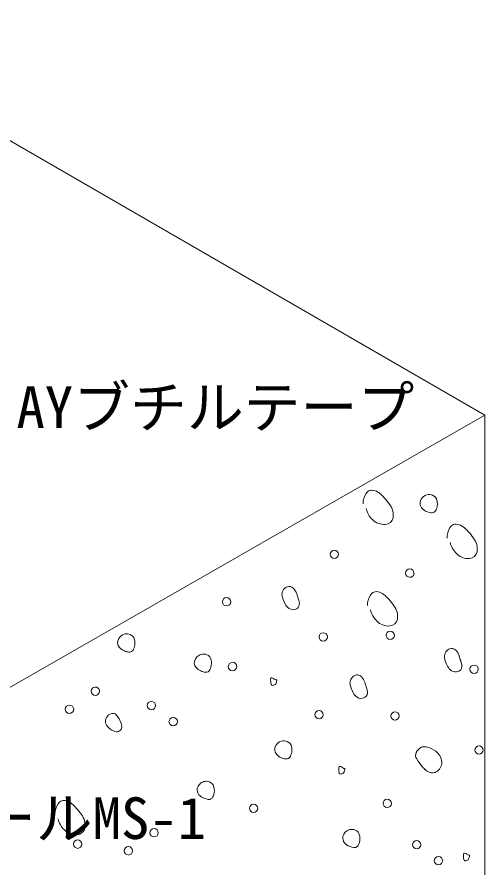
# Model space of a CAD drawing. Units: millimetres, scale not verified. Extents: x -1350 to 1350, y -943 to 920.
# Drawn here: x 390 to 769, y -313 to 376 of the extents above; entities that cross this region are included whole.
import ezdxf
from ezdxf.enums import TextEntityAlignment as Align

# ---------------------------------------------------------------- set-up
doc = ezdxf.new("R2010")
doc.units = ezdxf.units.MM
doc.header["$LTSCALE"] = 10
doc.layers.add('D-0', color=7, linetype='Continuous', lineweight=18)
doc.layers.add('E-0', color=7, linetype='Continuous', lineweight=18)
doc.styles.add('ＭＳ ゴシック', font='')
doc.styles.get('ＭＳ ゴシック').set_extended_font_data('MS Gothic')

msp = doc.modelspace()

# ---------------------------------------------------------------- linework, layer by layer
at = {"layer": 'D-0'}
for p, q in [((211.53, 375.66), (768.93, 53.26)), ((768.93, 53.26), (768.93, -499.94))]:
    msp.add_line(p, q, dxfattribs=at)
msp.add_lwpolyline([(258.13, -500.34), (258.13, -239.34), (768.93, 53.26)], dxfattribs=at)
for centre, radius, start, end in [((686.35, -18.67), 16.02, 147.1599, 179.53989), ((678.45, -13.82), 6.75, 112.99251, 145.37227), ((677.33, -11.82), 4.49, 87.4321, 109.75972), ((676.74, -17.69), 10.38, 57.46183, 85.66827), ((673.41, -23.47), 17.05, 48.41013, 58.46367), ((664.52, -33.37), 30.36, 40.89842, 48.27122), ((591.5, -95.87), 126.48, 37.5805, 40.64014), ((725.11, -19.95), 9.37, 109.88548, 146.2086), ((723.61, -18.46), 7.51, 67.50804, 102.96468), ((724.39, -17.01), 5.88, 12.50111, 69.05832), ((679.85, -27.74), 14.9, 352.59662, 37.14861), ((722.91, -17.95), 6.45, 150.09215, 237.66878), ((720.65, -18.97), 9.76, 333.04152, 0.10371), ((717.24, -18.48), 13.18, 357.9254, 12.01408), ((690.72, -17.81), 18.5, 193.53921, 226.27764), ((727.18, -12.43), 13.41, 234.8667, 262.9063), ((725.91, -22.28), 3.48, 263.77305, 314.07624), ((724.57, -20.93), 5.37, 314.3441, 332.71743), ((687.41, -21.91), 13.26, 224.35003, 273.95938), ((687.93, -28.31), 6.83, 273.36878, 348.6674), ((753.29, -45.7), 14.96, 148.2005, 181.66252), ((746.53, -41.63), 7.08, 116.19903, 147.41771), ((745.15, -39.38), 4.46, 85.17555, 113.04717), ((745.15, -44.81), 9.88, 58.36745, 87.79652), ((741.96, -50.19), 16.14, 48.12481, 58.749), ((733.86, -59.51), 28.48, 40.65507, 48.51457), ((677.49, -107.08), 102.24, 36.4497, 40.29618), ((748.11, -55.15), 14.58, 351.98773, 37.17655), ((758.72, -45.41), 18.5, 193.53921, 226.27764), ((647.17, -59.38), 3.44, 90.74688, 179.25312), ((647.23, -59.24), 3.5, 181.66375, 268.33625), ((646.94, -59.15), 3.59, 272.91793, 357.08207), ((647.01, -59.46), 3.52, 1.97436, 88.02564), ((755.41, -49.51), 13.26, 224.35003, 273.95938), ((755.68, -55.75), 7.01, 275.28657, 348.29989), ((708.31, -74.72), 3.59, 92.91793, 177.08207), ((708.25, -74.42), 3.52, 181.97426, 268.02574), ((708.03, -74.64), 3.5, 1.66375, 88.33625), ((708.15, -74.56), 3.38, 269.63931, 0.36069), ((611.39, -91.83), 6.67, 143.21869, 182.65077), ((610.88, -91.09), 5.83, 107.49243, 146.00888), ((610.49, -90.02), 4.69, 48.03293, 106.90945), ((604.45, -95.87), 13.09, 20.24995, 45.46149), ((680.74, -93.86), 4.34, 84.84106, 112.05399), ((680.36, -100.09), 10.58, 57.58759, 85.82337), ((560.11, -97.92), 3.59, 92.91793, 177.08207), ((559.83, -97.84), 3.5, 1.66375, 88.33625), ((629.42, -87.86), 25.05, 189.82368, 207.87591), ((755.89, -47.76), 145.82, 197.38814, 198.92639), ((598.8, -101.29), 20.13, 8.99746, 18.02215), ((688.8, -100.33), 14.88, 147.67219, 181.56256), ((682.18, -96.22), 7.08, 115.68791, 147.13309), ((677.06, -105.75), 17.13, 48.43255, 58.44126), ((668.78, -115.04), 29.57, 40.80078, 48.36886), ((617.6, -158.62), 96.79, 36.57663, 40.5285), ((559.93, -97.74), 3.4, 180.02774, 269.97226), ((559.88, -97.69), 3.44, 270.74688, 359.25312), ((616.84, -94.33), 10.92, 208.72161, 234.66197), ((613.72, -98.16), 5.99, 237.81545, 291.60439), ((614.66, -99.81), 4.13, 287.91909, 354.91849), ((610.41, -99.48), 8.39, 355.25826, 9.23323), ((683.71, -109.75), 14.58, 351.98773, 37.17655), ((694.32, -100.01), 18.5, 193.53921, 226.27764), ((691.01, -104.11), 13.26, 224.35003, 273.95938), ((691.28, -110.35), 7.01, 275.28657, 348.29989), ((480.83, -132.95), 9.74, 112.3264, 146.25242), ((479.04, -130.7), 7.03, 82.1268, 105.81819), ((479.42, -129.99), 6.28, 13.37563, 84.6062), ((638.17, -126.18), 3.44, 90.74688, 179.25312), ((638.01, -126.26), 3.52, 1.97436, 88.02564), ((692.37, -124.98), 3.44, 90.74688, 179.25312), ((692.21, -125.06), 3.52, 1.97436, 88.02564), ((477.92, -130.75), 6.1, 148.26802, 220.35803), ((472.64, -131.28), 13.18, 357.9254, 12.01408), ((638.23, -126.04), 3.5, 181.66375, 268.33625), ((637.94, -125.95), 3.59, 272.91793, 357.08207), ((692.43, -124.84), 3.5, 181.66375, 268.33625), ((692.14, -124.75), 3.59, 272.91793, 357.08207), ((481.28, -127.57), 10.72, 221.62726, 248.00511), ((482.67, -125.23), 13.43, 246.29209, 262.56282), ((481.31, -135.08), 3.48, 263.77305, 314.07624), ((479.97, -133.73), 5.37, 314.3441, 332.71743), ((476.05, -131.77), 9.76, 333.04151, 0.10371), ((742.86, -141.82), 6.52, 111.01189, 146.8432), ((741.85, -140.02), 4.49, 80.75259, 107.09923), ((741.33, -141.33), 5.86, 43.43765, 77.81082), ((737.46, -144.89), 11.13, 16.48277, 43.06256), ((539.83, -147.11), 6.01, 148.13504, 220.28992), ((542.43, -148.54), 8.98, 124.20193, 149.14286), ((540.43, -145.58), 5.4, 103.97403, 124.31705), ((541.15, -147.42), 7.36, 67.84819, 105.95082), ((541.91, -145.99), 5.76, 12.54856, 69.46961), ((742.95, -142.24), 6.83, 144.24509, 182.4547), ((760.82, -138.26), 25.05, 189.82368, 207.87591), ((820.95, -119.58), 76.12, 196.92663, 199.75003), ((543.09, -143.92), 10.56, 222.05177, 248.3163), ((539.33, -148.62), 8.23, 330.12269, 344.63758), ((533.9, -147.19), 13.84, 344.88746, 10.19908), ((564.85, -150.26), 3.52, 91.97426, 178.02574), ((564.77, -150.09), 3.44, 180.74688, 269.25312), ((564.69, -150.18), 3.44, 0.64632, 89.35368), ((564.63, -150.04), 3.5, 271.66375, 358.33625), ((748.24, -144.73), 10.92, 208.72161, 234.66197), ((745.88, -150.07), 4.32, 289.5592, 355.63009), ((729.81, -151.89), 20.58, 9.89995, 18.70061), ((741.62, -149.79), 8.59, 355.97827, 9.63447), ((760.31, -152.52), 3.59, 92.91793, 177.08207), ((760.03, -152.44), 3.5, 1.66374, 88.33623), ((544.56, -141.47), 13.4, 246.3342, 262.11733), ((543.22, -151.18), 3.59, 262.123, 334.62458), ((666.81, -163.48), 6.89, 112.95525, 148.06792), ((665.59, -161.17), 4.29, 84.74299, 109.96177), ((665.14, -162.34), 5.51, 44.52972, 81.15581), ((745.12, -148.56), 5.99, 237.81545, 291.60439), ((760.13, -152.33), 3.41, 180.09506, 269.90494), ((760.08, -152.29), 3.44, 270.7469, 359.25314), ((597.49, -160.68), 1.98, 146.05154, 187.46742), ((626.31, -160.09), 30.79, 181.56915, 186.72009), ((598.35, -163.37), 2.64, 187.16771, 212.7985), ((596.41, -160.06), 0.743, 88.8163, 139.47479), ((597.24, -164.01), 1.36, 215.20308, 256.75822), ((596.27, -161.81), 2.5, 48.61526, 86.47086), ((600.12, -158.12), 2.84, 219.61826, 278.30672), ((596.91, -162.39), 3.23, 293.27795, 341.05588), ((592.09, -160.36), 8.46, 338.66574, 356.08259), ((666.47, -163.74), 6.74, 144.64689, 181.69838), ((684.42, -159.66), 25.05, 189.82368, 207.87591), ((660.85, -166.4), 11.42, 17.66892, 43.95584), ((592.32, -190.2), 83.96, 16.38122, 18.94545), ((453.83, -170.24), 3.5, 91.66375, 178.33625), ((453.91, -169.95), 3.59, 182.91793, 267.08207), ((453.54, -169.95), 3.59, 272.91793, 357.08207), ((453.75, -170.11), 3.38, 359.58577, 90.41423), ((597.59, -163), 2.43, 254.08054, 284.1007), ((671.84, -166.13), 10.92, 208.72161, 234.66197), ((669.47, -171.46), 4.33, 289.6382, 355.84578), ((652.34, -173.48), 21.68, 10.00312, 18.74244), ((665.05, -171.17), 8.76, 356.01673, 9.5416), ((499.25, -181.86), 3.52, 91.97426, 178.02574), ((499.07, -181.79), 3.46, 0.93335, 89.06665), ((668.72, -169.96), 5.99, 237.81545, 291.60439), ((432.83, -184.84), 3.5, 91.66375, 178.33625), ((432.91, -184.55), 3.59, 182.91793, 267.08207), ((432.73, -184.54), 3.6, 269.89917, 356.82768), ((432.68, -184.99), 3.66, 4.03963, 89.23352), ((499.17, -181.69), 3.44, 180.74688, 269.25312), ((499.03, -181.64), 3.5, 271.66375, 358.33625), ((634.91, -189.32), 3.59, 92.91793, 177.08207), ((634.63, -189.24), 3.5, 1.66375, 88.33625), ((468.19, -194.43), 6.28, 75.83319, 175.51962), ((464.14, -195.8), 9.32, 28.62445, 53.20431), ((453.17, -203.55), 22.72, 18.56658, 32.52077), ((516.91, -194.92), 3.59, 92.91793, 177.08207), ((516.63, -194.84), 3.5, 1.66375, 88.33625), ((634.85, -189.02), 3.52, 181.97426, 268.02574), ((634.68, -189.09), 3.44, 270.74688, 359.25312), ((696.31, -190.32), 3.59, 92.91793, 177.08207), ((696.25, -190.02), 3.52, 181.97426, 268.02574), ((696.08, -190.09), 3.44, 270.74688, 359.25312), ((696.03, -190.24), 3.5, 1.66375, 88.33625), ((467.74, -194.43), 5.83, 175.14683, 213.36247), ((472.7, -191.58), 11.55, 211.63466, 260.04596), ((470.37, -198.82), 4.75, 322.14689, 5.3327), ((466.43, -198.99), 8.7, 4.06133, 17.91597), ((516.85, -194.62), 3.52, 181.97426, 268.02574), ((516.68, -194.69), 3.44, 270.74688, 359.25312), ((471.17, -198.85), 4.13, 263.58334, 315.68185), ((607.83, -219.55), 9.74, 112.3264, 146.25242), ((606.02, -217.47), 7.18, 66.13488, 105.28681), ((606.68, -216.45), 6, 12.69754, 67.96874), ((604.83, -217.31), 6.01, 148.13504, 220.28992), ((602.76, -218.11), 9.94, 332.03576, 359.17705), ((598.62, -217.5), 14.11, 356.94284, 9.66089), ((717.79, -222.06), 4.97, 153.17608, 215.3132), ((721.1, -223.19), 8.45, 113.79345, 156.46997), ((719.41, -219.79), 4.66, 93.42332, 111.63429), ((719.13, -230.89), 15.75, 26.83478, 90.023), ((764.23, -217.84), 3.5, 91.66377, 178.33626), ((764.31, -217.55), 3.59, 182.91791, 267.08205), ((764.08, -217.78), 3.44, 0.74688, 89.25312), ((764.01, -217.62), 3.52, 271.97436, 358.02564), ((608.09, -214.12), 10.56, 222.05177, 248.3163), ((609.56, -211.67), 13.4, 246.3342, 262.11733), ((608.26, -221.63), 3.35, 260.83116, 312.56733), ((607.06, -220.36), 5.09, 312.88436, 331.72716), ((805.5, -163.74), 110.31, 213.69802, 217.41458), ((724, -227.73), 10, 353.05639, 23.26599), ((666.82, -233.92), 16.16, 175.09256, 185.6765), ((652.41, -232.16), 1.72, 149.21401, 192.74735), ((651.5, -231.73), 0.729, 91.14387, 141.98624), ((651.41, -233.99), 2.99, 54.9958, 88.55405), ((658.68, -224.68), 8.82, 231.01535, 244.12954), ((649.32, -232.72), 6.21, 325.01192, 1.64582), ((655.01, -231.14), 1.49, 262.85504, 290.18456), ((736.98, -215.93), 24.17, 217.81904, 226.25124), ((729.35, -223.78), 13.23, 226.64566, 237.83808), ((725.13, -227.73), 8.88, 292.49753, 352.20723), ((653.26, -235.24), 2.53, 186.30258, 212.46645), ((652.23, -235.83), 1.34, 214.88783, 257.07347), ((652.42, -234.56), 2.63, 259.15486, 319.09559), ((726.44, -228.83), 7.41, 236.07641, 286.37589), ((542.16, -250), 6.06, 149.66801, 221.3352), ((544.67, -251.86), 9.18, 122.45129, 147.54871), ((542.98, -249.07), 5.92, 104.21078, 123.1155), ((543.48, -249.85), 6.8, 83.22439, 106.71509), ((543.84, -249.13), 6.05, 13.28647, 85.78908), ((536.92, -250.56), 13.11, 345.69406, 12.41516), ((545.58, -246.68), 10.82, 222.55797, 248.3517), ((541.9, -251.78), 7.99, 330.43636, 345.34474), ((437.15, -269.87), 16.02, 147.1599, 179.53989), ((429.25, -265.02), 6.75, 112.99251, 145.37227), ((428.13, -263.02), 4.49, 87.4321, 109.75972), ((427.56, -269.09), 10.58, 57.58759, 85.82337), ((424.26, -274.75), 17.13, 48.43255, 58.44126), ((546.98, -244.43), 13.44, 246.35792, 262.09361), ((545.62, -254.2), 3.57, 262.12046, 334.88441), ((582.04, -265.04), 3.52, 95.15817, 178.31323), ((581.62, -265.26), 3.72, 4.95602, 88.31713), ((689.9, -260.97), 3.38, 179.49561, 267.03298), ((689.96, -260.96), 3.43, 93.91005, 179.56136), ((689.73, -260.74), 3.6, 269.89917, 356.82768), ((689.68, -261.19), 3.66, 4.03963, 89.23352), ((415.98, -284.04), 29.57, 40.80078, 48.36886), ((364.8, -327.62), 96.79, 36.57664, 40.52851), ((581.84, -265.02), 3.32, 178.55339, 267.9752), ((581.81, -264.82), 3.52, 268.70516, 358.02169), ((441.52, -269.01), 18.5, 193.53921, 226.27764), ((430.74, -278.9), 14.81, 352.71294, 37.24199), ((438.21, -273.11), 13.26, 224.35003, 273.95938), ((438.6, -279.39), 6.96, 274.31825, 348.54112), ((501.51, -284.92), 3.59, 92.91793, 177.08207), ((501.23, -284.84), 3.5, 1.66375, 88.33625), ((662.11, -289.86), 8.21, 109.82062, 125.97392), ((661.01, -289.46), 7.51, 67.50804, 102.96468), ((501.45, -284.62), 3.52, 181.97426, 268.02574), ((501.28, -284.69), 3.44, 270.74688, 359.25312), ((660.53, -288.88), 6.6, 151.56645, 237.92068), ((663.79, -292.38), 11.24, 125.35047, 143.74726), ((661.79, -288.01), 5.88, 12.50111, 69.05832), ((654.64, -289.48), 13.18, 357.9254, 12.01408), ((439.65, -294.06), 3.52, 91.97426, 178.02574), ((439.63, -293.84), 3.5, 181.66375, 268.33625), ((439.34, -294.12), 3.59, 2.91793, 87.08207), ((439.34, -293.75), 3.59, 272.91793, 357.08207), ((480.65, -299.46), 3.52, 91.97426, 178.02574), ((480.34, -299.52), 3.59, 2.91793, 87.08207), ((664.55, -283.68), 13.16, 235.15212, 262.92912), ((663.31, -293.28), 3.48, 263.77305, 314.07624), ((661.97, -291.93), 5.37, 314.3441, 332.71743), ((658.05, -289.97), 9.76, 333.04152, 0.10371), ((713.85, -294.46), 3.52, 91.97426, 178.02574), ((713.77, -294.29), 3.44, 180.74688, 269.25312), ((713.54, -294.52), 3.59, 2.91793, 87.08207), ((713.63, -294.24), 3.5, 271.66375, 358.33625), ((480.57, -299.29), 3.44, 180.74688, 269.25312), ((480.43, -299.24), 3.5, 271.66375, 358.33625), ((753.42, -302.52), 1.93, 150.81741, 192.45081), ((768.63, -303.86), 17.13, 176.92449, 185.69929), ((752.29, -302), 0.708, 90.31747, 142.81263), ((752.15, -305.1), 3.8, 62.08387, 87.87941), ((761.18, -292.63), 11.64, 231.47549, 242.30183), ((750.55, -303.15), 5.79, 324.35771, 2.06769), ((756.05, -301.25), 1.71, 260.55561, 279.44439), ((731.51, -307.52), 3.59, 92.91793, 177.08207), ((731.45, -307.22), 3.52, 181.97426, 268.02574), ((731.28, -307.29), 3.44, 270.74688, 359.25312), ((731.23, -307.44), 3.5, 1.66375, 88.33625), ((754.69, -305.21), 3.12, 186.38772, 209.31291), ((753.11, -306.08), 1.31, 210.11417, 253.3055), ((753.27, -304.73), 2.67, 258.21107, 317.83838)]:
    msp.add_arc(centre, radius, start, end, dxfattribs=at)

# ---------------------------------------------------------------- texts
at = {"layer": 'E-0', "style": 'ＭＳ ゴシック'}
for s, p in [('AYブチルテープ', (389.96, 32.87)), ('AYシールMS-1', (267.72, -299.9))]:
    msp.add_text(s, height=33.72, dxfattribs=at).set_placement(p, align=Align.BOTTOM_LEFT)

doc.saveas('drawing.dxf')
